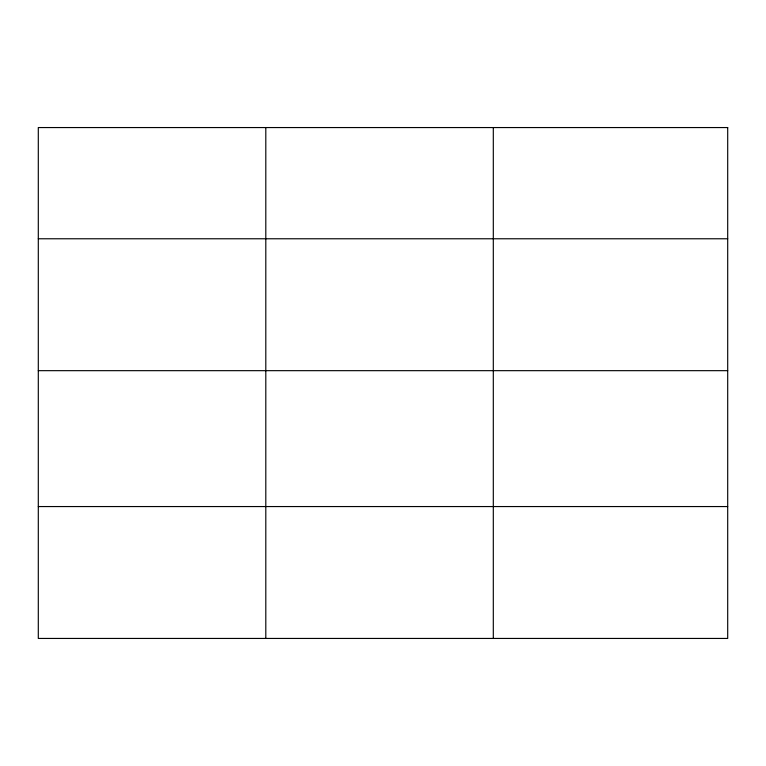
<?xml version="1.0" encoding="UTF-8"?>
<svg xmlns="http://www.w3.org/2000/svg" width="766" height="766" viewBox="0 0 766 766"><rect width="100%" height="100%" fill="white"/><g stroke="black" fill="none" stroke-linecap="round" stroke-linejoin="round"><path stroke-width="1.15" d="M38.3 238.772L727.7 238.772M38.3 370.667L727.7 370.667M38.3 506.556L727.7 506.556M493.304 127.558L493.304 638.442M265.802 127.558L265.802 638.442M727.7 127.558L38.3 127.558L38.3 638.442L727.7 638.442L727.7 127.558"/></g></svg>
